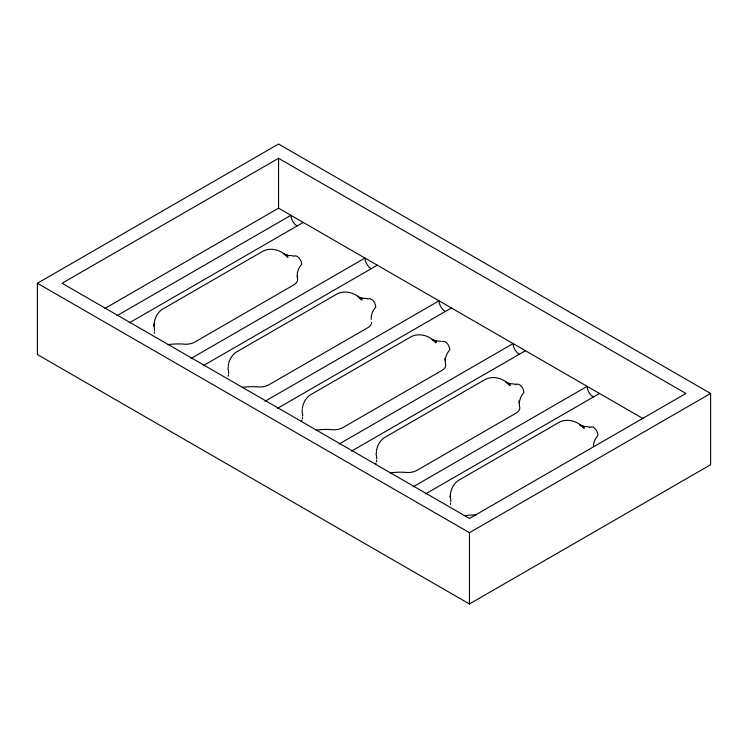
<?xml version="1.0" encoding="UTF-8"?>
<svg xmlns="http://www.w3.org/2000/svg" width="748" height="748" viewBox="0 0 748 748"><rect width="100%" height="100%" fill="white"/><g stroke="black" fill="none" stroke-linecap="round" stroke-linejoin="round"><path stroke-width="1.12" d="M297.171 276.666L297.208 274.768A42.393 24.478 0 0 1 301.696 264.296C301.594 260.398 297.994 254.348 293.525 256.143M371.232 319.424L371.27 317.526A42.393 24.478 0 0 1 375.767 307.054C375.664 303.164 372.055 297.106 367.586 298.901M154.527 330.691A42.393 24.478 0 0 0 153.92 326.025C154.023 319.648 156.678 313.103 162.092 309.438L263.343 250.973C271.786 246.934 282.071 250.533 288.017 257.265L283.268 253.563L288.186 255.638L286.793 255.264L292.907 255.835M450.792 501.74A42.393 24.478 0 0 0 450.184 497.065C450.287 490.688 452.942 484.152 458.346 480.478L559.607 422.022C568.05 417.973 578.335 421.573 584.272 428.314L579.522 424.602L582.019 425.977M228.224 365.753C228.935 360.405 231.646 355.291 236.153 352.196L337.413 293.74C345.856 289.691 356.132 293.291 362.079 300.032L358.133 296.863M302.295 408.511C303.005 403.172 305.717 398.048 310.214 394.953L411.475 336.497C419.918 332.449 430.203 336.058 436.14 342.79L432.194 339.629M376.356 451.278C377.067 445.93 379.778 440.806 384.285 437.72L485.536 379.255C493.989 375.216 504.264 378.815 510.211 385.557L505.461 381.845L510.379 383.92L508.986 383.546L515.101 384.117M515.26 384.921L515.718 384.425M589.321 427.678C593.529 424.481 598.035 431.409 597.961 435.345A42.393 24.478 0 0 0 593.473 445.808M37.4 283.258L278.555 144.027L710.6 393.467L710.6 464.742L469.445 603.973L37.4 354.533L37.4 283.258L469.445 532.698L710.6 393.467M278.555 158.286L62.084 283.258L469.445 518.448L685.916 393.467L278.555 158.286L278.555 208.178L643.009 418.59M104.57 308.625L278.555 208.178M116.912 315.75L290.897 215.302A8.733 5.04 60 0 0 297.068 225.989M129.264 322.874L303.239 222.427M190.983 358.507L364.968 258.06A8.733 5.04 60 0 0 371.139 268.747M203.325 365.632L377.31 265.185M265.044 401.274L439.029 300.818A8.733 5.04 60 0 0 445.2 311.514M277.386 408.399L451.371 307.952M339.115 444.031L513.091 343.584A8.733 5.04 60 0 0 519.262 354.272M351.457 451.156L525.442 350.709M413.176 486.789L587.161 386.342A8.733 5.04 60 0 0 593.332 397.038M425.519 493.923L599.503 393.467M442.227 341.331C446.631 340.723 449.632 345.95 449.829 349.821A42.393 24.478 0 0 0 445.341 360.293M516.288 384.098C520.692 383.49 523.703 388.717 523.899 392.578A42.393 24.478 0 0 0 519.402 403.05M366.969 298.592L360.854 298.022L362.256 298.396L357.329 296.32M441.04 341.35L434.925 340.789L436.318 341.163L432.222 339.536M589.172 426.874L583.047 426.304L584.45 426.678L580.027 425.032M518.841 401.059L519.795 407.856A13.09 7.555 0 0 1 515.961 413.195L416.982 470.342A13.09 7.555 0 0 1 407.725 472.558A42.393 24.478 0 0 0 390.316 472.914M444.77 358.301L445.724 365.089A13.09 7.555 0 0 1 441.89 370.438L342.921 427.576A13.09 7.555 0 0 1 333.655 429.791A42.393 24.478 0 0 0 316.245 430.156M297.358 276.264L297.601 279.574A13.09 7.555 0 0 1 293.768 284.913L194.789 342.06A13.09 7.555 0 0 1 185.532 344.276A42.393 24.478 0 0 0 168.113 344.632M469.445 532.698L469.445 603.973M450.679 503.095A42.393 24.478 0 0 1 450.436 504.451M450.184 497.065A13.09 7.555 0 0 1 450.623 495.111M464.377 515.671A42.393 24.478 0 0 1 476.046 514.97M376.562 452.353A13.09 7.555 0 0 0 376.113 454.307A42.393 24.478 0 0 1 376.73 458.982M376.609 460.338A42.393 24.478 0 0 1 376.366 461.684M375.992 463.031A42.393 24.478 0 0 1 375.496 464.358M302.547 417.571A42.393 24.478 0 0 1 302.304 418.927M301.93 420.273A42.393 24.478 0 0 1 301.425 421.601M302.659 416.215A42.393 24.478 0 0 0 302.052 411.54A13.09 7.555 0 0 1 302.501 409.586M242.184 387.389A42.393 24.478 0 0 1 259.593 387.034A13.09 7.555 0 0 0 268.85 384.818L367.829 327.68A13.09 7.555 0 0 0 371.663 322.332M228.43 366.829A13.09 7.555 0 0 0 227.981 368.783A42.393 24.478 0 0 1 228.598 373.458M228.486 374.813A42.393 24.478 0 0 1 228.243 376.169M153.92 326.025A13.09 7.555 0 0 1 154.369 324.062M154.415 332.056A42.393 24.478 0 0 1 154.172 333.402"/></g></svg>
